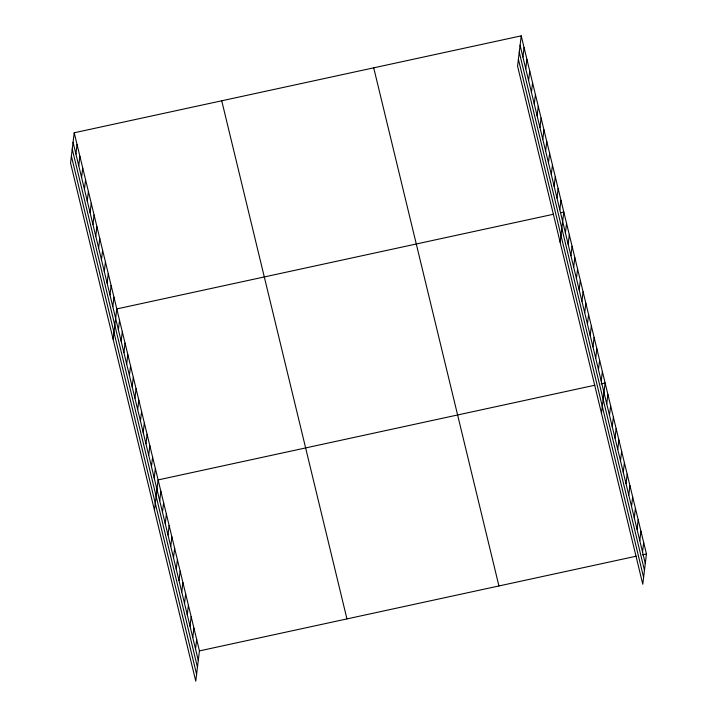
<?xml version="1.0" encoding="UTF-8"?>
<svg xmlns="http://www.w3.org/2000/svg" width="717" height="717" viewBox="0 0 717 717"><rect width="100%" height="100%" fill="white"/><g stroke="black" fill="none" stroke-linecap="round" stroke-linejoin="round"><path stroke-width="1.08" d="M74.218 132.77L70.553 163.028L195.768 681.15L199.434 650.893L74.218 132.77L521.232 35.85L646.447 553.972L642.782 584.23L517.566 66.107L521.232 35.85M75.912 153.976L77.06 144.511M78.745 165.726L79.892 156.252M81.586 177.466L82.733 168.002M84.427 189.216L85.574 179.743M87.259 200.957L88.406 191.484M90.1 212.698L91.247 203.234M92.941 224.448L94.088 214.975M95.782 236.189L96.92 226.724M98.614 247.93L99.762 238.465M101.456 259.679L102.603 250.206M104.297 271.42L105.435 261.956M107.129 283.161L108.276 273.697M109.97 294.911L111.117 285.438M112.811 306.652L113.949 297.188M113.134 339.186L116.79 308.928L553.56 214.231M118.404 329.793L119.542 320.329M121.155 341.193L122.302 331.729M123.907 352.594L125.054 343.129M126.667 363.994L127.814 354.521M129.418 375.394L130.566 365.921M132.17 386.795L133.317 377.321M134.93 398.186L136.078 388.722M137.682 409.586L138.829 400.122M140.442 420.987L141.581 411.522M143.194 432.387L144.341 422.913M145.945 443.787L147.093 434.314M148.706 455.187L149.844 445.714M151.457 466.579L152.604 457.114M154.209 477.979L155.356 468.515M154.451 510.172L158.116 479.915L594.877 385.217M159.721 500.78L160.868 491.306M162.472 512.18L163.619 502.707M165.233 523.571L166.38 514.107M167.984 534.972L169.131 525.507M170.745 546.372L171.883 536.908M173.496 557.772L174.643 548.308M176.248 569.173L177.395 559.699M179.008 580.573L180.146 571.099M181.76 591.964L182.907 582.5M184.511 603.364L185.658 593.9M187.271 614.765L188.419 605.3M190.023 626.165L191.17 616.701M192.774 637.565L193.922 628.092M195.535 648.966L196.682 639.492M522.917 57.064L524.064 47.591M525.758 68.805L526.905 59.341M528.599 80.555L529.746 71.082M531.431 92.296L532.579 82.822M534.273 104.037L535.42 94.572M537.114 115.787L538.261 106.313M539.946 127.527L541.093 118.063M542.787 139.268L543.934 129.804M545.628 151.018L546.775 141.545M548.46 162.759L549.607 153.295M551.301 174.5L552.448 165.035M554.142 186.25L555.29 176.776M556.975 197.991L558.122 188.526M559.816 209.74L560.963 200.267M560.138 242.274L563.804 212.017L560.73 212.68M565.408 232.882L566.555 223.408M568.169 244.282L569.307 234.809M570.92 255.673L572.067 246.209M573.672 267.074L574.819 257.609M576.432 278.474L577.579 269.009M579.184 289.874L580.331 280.401M581.935 301.274L583.082 291.801M584.696 312.675L585.843 303.201M587.447 324.066L588.594 314.602M590.199 335.466L591.346 326.002M592.959 346.867L594.106 337.402M595.71 358.267L596.858 348.794M598.471 369.667L599.609 360.194M601.222 381.068L602.37 371.594M601.464 413.252L605.121 382.995L601.025 383.882M606.734 403.859L607.882 394.395M609.486 415.26L610.633 405.795M612.237 426.66L613.385 417.186M614.998 438.06L616.145 428.587M617.749 449.451L618.896 439.987M620.501 460.852L621.648 451.387M623.261 472.252L624.408 462.788M626.013 483.652L627.16 474.188M628.773 495.053L629.911 485.579M631.525 506.453L632.672 496.98M634.276 517.844L635.423 508.38M637.037 529.245L638.184 519.78M639.788 540.645L640.935 531.18M642.54 552.045L643.687 542.581M199.434 650.893L636.203 556.195M642.342 554.859L646.447 553.972M520.085 45.314L645.3 563.445M519.251 52.18L644.466 570.302M518.4 59.251L643.615 577.373M373.718 67.837L498.933 585.959M221.732 100.783L346.947 618.905M73.071 142.235L198.286 660.357M72.238 149.1L197.462 667.222M71.386 156.163L196.601 674.294"/></g></svg>
